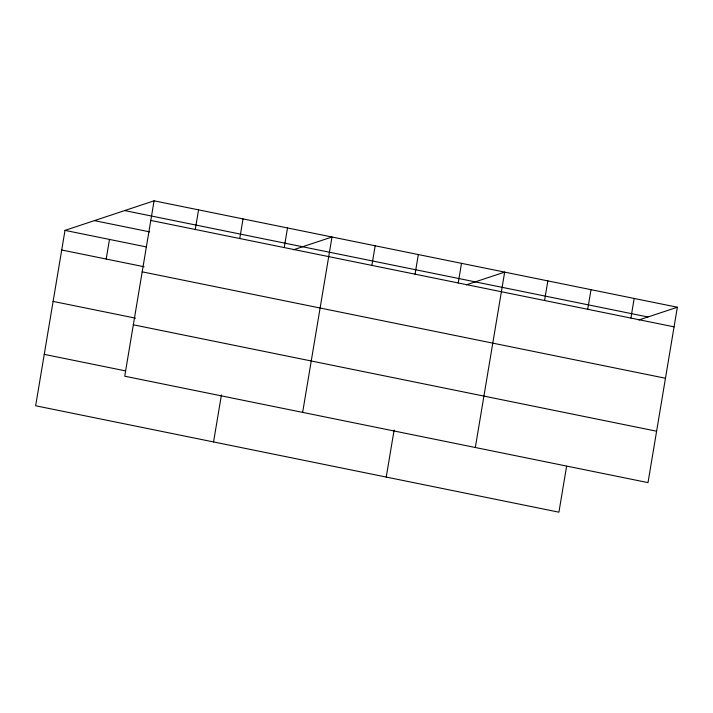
<?xml version="1.0" encoding="UTF-8"?>
<svg xmlns="http://www.w3.org/2000/svg" width="713" height="713" viewBox="0 0 713 713"><rect width="100%" height="100%" fill="white"/><g stroke="black" fill="none" stroke-linecap="round" stroke-linejoin="round"><path stroke-width="1.07" d="M154.079 200.816L124.73 376.206L648.001 482.621L677.35 307.232L154.079 200.816L64.999 230.379L35.65 405.768L558.921 512.184L566.603 466.249M106.192 259.042L109.481 239.425M195.273 229.479L198.562 209.863M239.755 238.525L243.035 218.909M213.561 441.944L221.431 394.922M284.229 247.571L287.517 227.955M302.642 412.381L331.991 237.001L293.506 249.773M371.883 265.396L375.163 245.78M415.046 274.175L418.335 254.559M386.241 477.068L394.111 430.037M458.218 282.954L461.498 263.338M475.321 447.506L504.67 272.116L466.186 284.888M544.563 300.512L547.842 280.895M587.726 309.29L591.015 289.674M630.898 318.069L634.178 298.453M638.866 320.003L677.35 307.232M124.686 210.576L647.957 316.991M150.799 220.433L674.07 326.848M94.392 220.62L149.721 231.877M64.999 230.379L146.361 246.93M61.719 249.996L144.16 266.76M142.199 271.831L665.47 378.255M53.118 301.403L135.559 318.167M133.331 324.798L656.602 431.213M44.251 354.361L125.613 370.912"/></g></svg>
